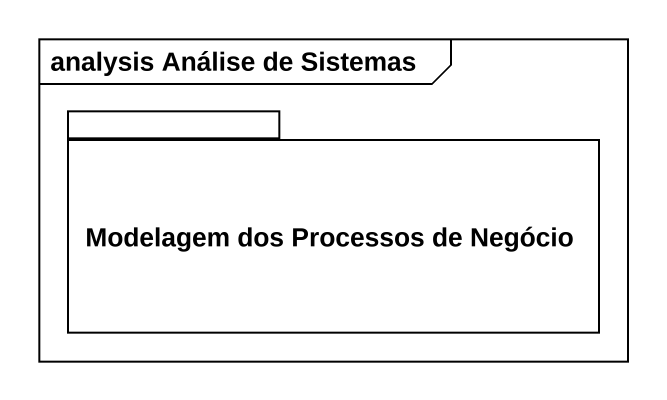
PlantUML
@startuml
mainframe analysis Análise de Sistemas
package "Modelagem dos Processos de Negócio" as Modelagem_dos_Processos_de {
}
@enduml
